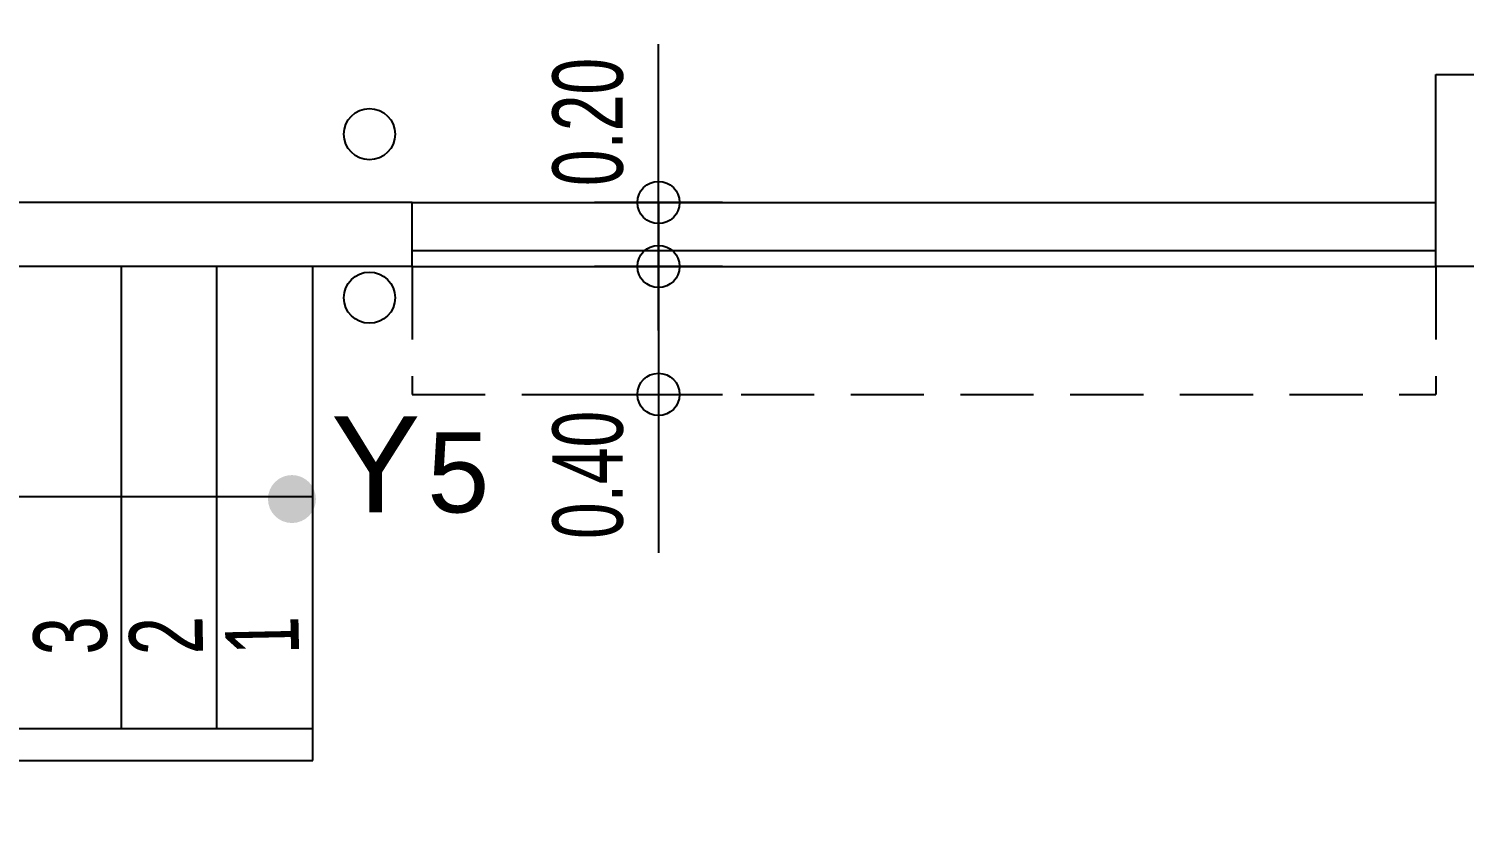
# Model space of a CAD drawing. Header units: metres. Extents: x 0 to 132, y -109 to 310.
# Drawn here: x 46.989 to 51.478, y 248.199 to 250.667 of the extents above; entities that cross this region are included whole.
import ezdxf

# ---------------------------------------------------------------- set-up
doc = ezdxf.new("R2010")
doc.units = ezdxf.units.M
doc.header["$LTSCALE"] = 0.036
doc.linetypes.add('HIDDEN', pattern=[9.525, 6.35, -3.175])
doc.layers.get('Defpoints').update_dxf_attribs({"color": 252})
doc.layers.add('arxitek doma', color=254, linetype='Continuous')
doc.layers.add('DIMBLK', color=252, linetype='Continuous')
doc.styles.add('COMU-C', font='ugcompl.shx', dxfattribs={"width": 0.7})
doc.styles.add('COMU-N', font='arial.ttf')
doc.dimstyles.new('Copy of CADWDOT', dxfattribs={"dimscale": 0.1, "dimtxt": 2.2, "dimasz": 0.08, "dimexe": 2, "dimexo": 0, "dimgap": 0.09, "dimtad": 0, "dimrnd": 0.001, "dimzin": 0, "dimdsep": 46, "dimtxsty": 'COMU-C', "dimblk": 'ARTDIM', "dimcen": 0, "dimdle": 0.05, "dimse1": 1, "dimse2": 1, "dimclrd": 11, "dimclrt": 11, "dimadec": 0, "dimazin": 0, "dimtfac": 1, "dimtmove": 0, "dimatfit": 3, "dimldrblk": 'ARTDIM', "dimfxl": 1, "dimtvp": 0.9999, "dimtolj": 1, "dimtzin": 0, "dimarcsym": 0})

# ---------------------------------------------------------------- blocks, each defined once
blk = doc.blocks.new('ARTDIM')
at = {"layer": 'DIMBLK'}
for p, q in [((0, -24.9975), (0, 24.9975)), ((-24.9975, 0), (24.9975, 0))]:
    blk.add_line(p, q, dxfattribs=at)
blk.add_circle((0, 0), 8.25, dxfattribs=at)
blk = doc.blocks.new('*D1197')
at = {"layer": 'arxitek doma', "color": 11, "lineweight": -2}
for p, q in [((48.9584, 249.9156), (48.9584, 249.5316)), ((48.9584, 249.5236), (48.9584, 249.0283))]:
    blk.add_line(p, q, dxfattribs=at)
at = {"layer": 'Defpoints', "color": 0, "transparency": 16777216}
for p in [(49.7882, 249.9236), (48.9584, 249.5236), (49.7882, 249.5236)]:
    blk.add_point(p, dxfattribs=at)
at = {"layer": 'arxitek doma', "color": 11, "lineweight": -2, "xscale": 0.008, "yscale": 0.008, "zscale": 0.008}
for p, rotation in [((48.9584, 249.9236), 90), ((48.9584, 249.5236), 270)]:
    blk.add_blockref('ARTDIM', p, dxfattribs=dict(at, rotation=rotation))
at = {"layer": 'arxitek doma', "color": 11, "insert": (48.7384, 249.272), "char_height": 0.22, "attachment_point": 5, "rotation": 90, "style": 'COMU-C'}
blk.add_mtext('\\A1;0.40', dxfattribs=at)
blk = doc.blocks.new('*D1198')
at = {"layer": 'arxitek doma', "color": 11, "lineweight": -2}
for p, q in [((48.9584, 250.1236), (48.9584, 250.619)), ((48.9584, 249.9316), (48.9584, 250.1156))]:
    blk.add_line(p, q, dxfattribs=at)
at = {"layer": 'Defpoints', "color": 0, "transparency": 16777216}
for p in [(48.9584, 250.1236), (49.7882, 250.1236), (49.7882, 249.9236)]:
    blk.add_point(p, dxfattribs=at)
at = {"layer": 'arxitek doma', "color": 11, "lineweight": -2, "xscale": 0.008, "yscale": 0.008, "zscale": 0.008}
for p, rotation in [((48.9584, 250.1236), 90), ((48.9584, 249.9236), 270)]:
    blk.add_blockref('ARTDIM', p, dxfattribs=dict(at, rotation=rotation))
at = {"layer": 'arxitek doma', "color": 11, "insert": (48.7384, 250.3753), "char_height": 0.22, "attachment_point": 5, "rotation": 90, "style": 'COMU-C'}
blk.add_mtext('\\A1;0.20', dxfattribs=at)
blk = doc.blocks.new('*D1200')
at = {"layer": 'arxitek doma', "color": 11, "lineweight": -2}
blk.add_line((40.9262, 247.9056), (47.8699, 247.9056), dxfattribs=at)
at = {"layer": 'Defpoints', "color": 0, "transparency": 16777216}
for p in [(40.9182, 248.4236), (47.8779, 248.4236), (47.8779, 247.9056)]:
    blk.add_point(p, dxfattribs=at)
at = {"layer": 'arxitek doma', "color": 11, "lineweight": -2, "xscale": 0.008, "yscale": 0.008, "zscale": 0.008, "rotation": 180}
blk.add_blockref('ARTDIM', (40.9182, 247.9056), dxfattribs=at)
at = {"layer": 'arxitek doma', "color": 11, "lineweight": -2, "xscale": 0.008, "yscale": 0.008, "zscale": 0.008}
blk.add_blockref('ARTDIM', (47.8779, 247.9056), dxfattribs=at)
at = {"layer": 'arxitek doma', "color": 11, "insert": (44.398, 248.1256), "char_height": 0.22, "attachment_point": 5, "style": 'COMU-C'}
blk.add_mtext('\\A1;{\\Fcomplex.shx;6.95}', dxfattribs=at)

msp = doc.modelspace()

# ---------------------------------------------------------------- hatches: boundary and pattern name
at = {"layer": 'arxitek doma'}
h = msp.add_hatch(color=256, dxfattribs=at)
edge = h.paths.add_edge_path()
edge.add_line((47.8124, 249.1966), (47.7374, 249.1966))
edge.add_ellipse((47.8124, 249.1966), major_axis=(-0.0519, -0.0541), ratio=1, start_angle=313.806, end_angle=403.806)
edge.add_line((47.8124, 249.1216), (47.8124, 249.1966))
edge = h.paths.add_edge_path()
edge.add_line((47.8874, 249.1966), (47.8124, 249.1966))
edge.add_line((47.8124, 249.1966), (47.8124, 249.1216))
edge.add_ellipse((47.8124, 249.1966), major_axis=(0.0541, -0.0519), ratio=1, start_angle=-46.194, end_angle=43.806)
edge = h.paths.add_edge_path()
edge.add_line((47.8124, 249.2716), (47.8124, 249.1966))
edge.add_line((47.8124, 249.1966), (47.8874, 249.1966))
edge.add_ellipse((47.8124, 249.1966), major_axis=(-0.0519, -0.0541), ratio=1, start_angle=133.806, end_angle=223.806)
edge = h.paths.add_edge_path()
edge.add_ellipse((47.8124, 249.1966), major_axis=(0.0541, -0.0519), ratio=1, start_angle=133.806, end_angle=223.806)
edge.add_line((47.7374, 249.1966), (47.8124, 249.1966))
edge.add_line((47.8124, 249.1966), (47.8124, 249.2716))

# ---------------------------------------------------------------- linework, layer by layer
for p, q in [((51.3882, 250.5236), (51.7882, 250.5236)), ((51.3882, 249.9236), (51.3882, 250.5236)), ((48.1882, 250.1236), (46.1882, 250.1236)), ((48.1882, 249.9236), (48.1882, 250.1236)), ((48.1882, 250.1236), (51.3882, 250.1236)), ((48.1882, 249.9736), (51.3882, 249.9736)), ((48.1882, 249.9236), (46.1882, 249.9236)), ((47.279, 248.4828), (47.279, 249.9236)), ((47.5779, 248.4794), (47.5779, 249.9236)), ((47.8779, 248.3794), (47.8779, 249.9236)), ((48.1882, 249.9236), (51.3882, 249.9236)), ((51.7882, 249.9236), (51.3882, 249.9236)), ((47.1182, 249.2032), (44.279, 249.2032)), ((47.8779, 249.2032), (47.1182, 249.2032)), ((41.0182, 248.4794), (47.8779, 248.4794)), ((40.9182, 248.3794), (47.8779, 248.3794))]:
    msp.add_line(p, q, dxfattribs=at)
at = {"layer": 'arxitek doma', "linetype": 'HIDDEN'}
for p, q in [((48.1882, 249.9236), (48.1882, 249.5236)), ((51.3882, 249.9236), (51.3882, 249.5236)), ((48.1882, 249.5236), (51.3882, 249.5236))]:
    msp.add_line(p, q, dxfattribs=at)
at = {"layer": 'arxitek doma'}
for centre in [(48.0547, 250.3372), (48.0547, 249.8259)]:
    msp.add_circle(centre, 0.08, dxfattribs=at)

# ---------------------------------------------------------------- texts
at = {"layer": 'arxitek doma', "style": 'COMU-N'}
for s, height, p in [('Υ', 0.3, (47.9346, 249.1548)), ('5', 0.25, (48.2353, 249.1548))]:
    msp.add_text(s, height=height, dxfattribs=at).set_placement(p)
at = {"layer": 'arxitek doma', "style": 'COMU-C', "width": 0.7}
for s, p in [('3', (47.2349, 248.7116)), ('2', (47.5349, 248.7116)), ('1', (47.8349, 248.7116))]:
    msp.add_text(s, height=0.23, rotation=91.194, dxfattribs=at).set_placement(p)

# ---------------------------------------------------------------- dimensions: what is measured, and where the dimension line sits
at = {"layer": 'arxitek doma'}
for base, p2, picture, middle in [((48.9584, 250.1236), (49.7882, 250.1236), '*D1198', (48.7384, 250.3753)), ((48.9584, 249.5236), (49.7882, 249.5236), '*D1197', (48.7384, 249.272))]:
    dim = msp.add_linear_dim(base=base, p1=(49.7882, 249.9236), p2=p2, angle=90, dimstyle='Copy of CADWDOT', dxfattribs=at)
    dim.commit()
    dim.dimension.update_dxf_attribs({"geometry": picture, "text_midpoint": middle})
dim = msp.add_linear_dim(base=(47.8779, 247.9056), p1=(40.9182, 248.4236), p2=(47.8779, 248.4236), text='{\\Fcomplex.shx;6.95}', dimstyle='Copy of CADWDOT', dxfattribs=at)
dim.commit()
dim.dimension.update_dxf_attribs({"geometry": '*D1200', "text_midpoint": (44.398, 248.1256)})

doc.saveas('drawing.dxf')
